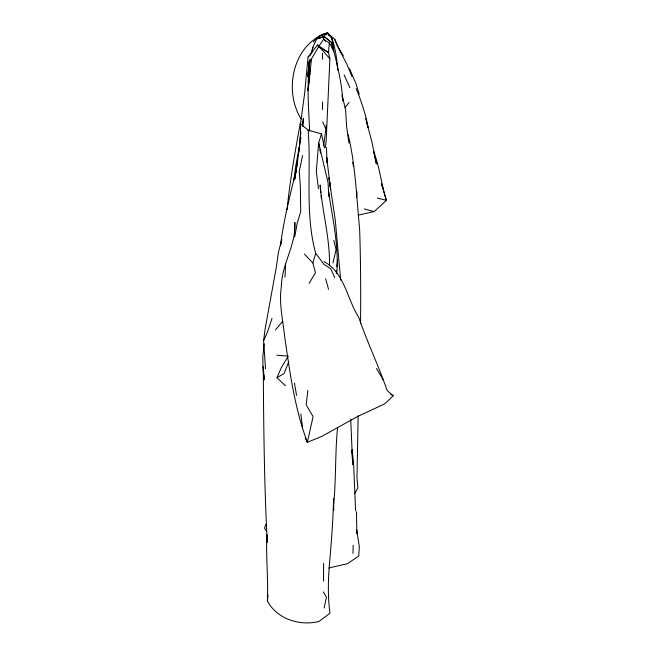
<?xml version="1.0" encoding="UTF-8"?>
<svg xmlns="http://www.w3.org/2000/svg" width="656" height="656" viewBox="0 0 656 656"><rect width="100%" height="100%" fill="white"/><g stroke="black" fill="none" stroke-linecap="round" stroke-linejoin="round"><path stroke-width="0.98" d="M323.58 581.134L323.556 563.397M333.724 510.368L333.576 498.478C333.174 517.625 331.756 536.797 330.189 555.886C328.287 574.976 327.385 594.197 329.96 613.286L318.832 621.519C299.759 626.209 276.947 619.059 267.443 601.06C268.329 578.863 265.893 556.698 266.844 534.517L267.263 542.25C264.179 483.816 263.655 425.236 263.253 366.704L263.409 368.729M360.554 323.687C360.833 292.133 360.702 260.555 359.627 229.001C356.536 197.505 355.585 165.558 348.164 134.685M287.082 209.6C289.903 180.621 295.061 151.856 300.3 123.156M322.432 109.585L322.588 101.951M336.807 273.093C338.988 245.418 332.379 218.022 328.492 190.765L328.836 196.316L328.025 182.409L318.668 142.819L321.506 133.939L308.123 130.126L300.497 123.877L304.581 93.865L308.058 57.039L317.553 44.985L328.492 52.611L329.894 58.696L326.13 141.286L325.45 147.485L324.499 147.871L321.506 133.939M352.969 553.434L353.19 545.218M326.868 34.907L325.351 33.579L323.547 39.18L329.312 43.042L328.492 52.611L322.727 49.241M358.151 415.814L356.971 477.396L357.873 487.875L354.732 493.583M294.437 232.691L294.847 222.458C296.209 245.188 281.432 264.516 281.334 286.926C278.792 303.318 282.949 319.939 284.622 336.249C289.772 372.059 294.634 408.139 307.344 442.283L321.366 436.609L357.823 416.388L384.769 403.858L393.206 395.781L387.106 390.468C378.594 365.671 367.196 342.194 358.775 317.373C346.958 299.152 344.736 272.666 323.957 261.588M285.032 277.07L285.598 264.065M302.834 126.583L303.343 118.539L302.752 124.287M300.013 142.524L300.727 132.168L300.243 139.523M337.569 427.614C335.003 453.157 336.208 478.765 333.642 504.308M356.552 197.686L356.979 191.691M310.075 59.827C306.557 83.402 308.599 107.33 309.64 131.036M307.935 90.643L310.378 67.576L309.968 71.586M267.443 601.06L267.951 595.131M264.073 343.916L262.794 357.323L262.974 368.459L264.278 379.873L263.646 371.772M309.78 73.595L309.099 80.622L311.559 58.482M310.116 59.868L308.623 69.06M297.635 160.982L294.839 178.998C297.43 160.728 301.063 142.401 300.497 123.877M307.877 390.459L306.18 404.777L313.092 416.609L307.344 442.283L305.237 438.142M336.799 266.607L337.594 259.866M309.378 60.983L307.738 76.58L309.378 61.074L309.042 63.05L318.611 46.838L317.553 44.985L329.894 58.696M323.654 145.706L326.311 125.157M265.5 368.779L263.622 340.628L264.999 329.714L276.389 266.73L278.497 251.871L281.785 239.563L281.408 241.326M293.773 180.826L295.881 165.189L300.136 142.295M308.008 90.069L309.452 79.688M294.7 236.939L297.143 223.524L300.727 211.667L300.333 185.779L299.243 171.396L302.58 155.554M311.666 51.963L311.272 53.931L312.896 47.265L316.807 38.72L324.154 36.523L332.887 43.583L333.773 51.685L331.501 42.255C336.52 61.516 341.604 81.057 342.899 100.983L342.104 96.071M310.108 59.581L308.746 66.24L309.476 62.779M281.03 243.089L280.473 245.746C283.622 219.998 290.223 194.799 296.282 169.617M311.616 53.079L312.896 47.265M324.121 607.973L326.491 597.198L323.301 591.901M332.961 262.949L336.061 249.649L333.797 240.449M309.132 283.351L315.462 272.748L312.855 262.982L315.667 253.29C304.704 213.134 311.436 171.068 308.123 130.126M272.019 318.39L267.492 332.043L263.622 340.628M265.934 524.349L264.491 528.154L266.648 531.434M288.771 361.792L284.032 373.567L277.012 377.7L285.409 385.761M277.012 377.7L281.153 367.942L288.271 356.118L276.873 355.216M319.037 46.043L323.547 39.18L325.589 41.344M337.684 70.258C336.905 59.015 335.364 47.65 331.526 37.007L332.887 43.583L324.154 36.523L315.798 39.376L316.741 37.72L325.351 33.579L322.965 35.26M313.404 41.992L316.741 37.72M344.982 107.723L349.148 102.492M275.536 329.829L282.728 321.243M358.25 215.119L374.125 211.585L386.392 200.383L381.497 183.729M308.058 57.039L310.518 54.989M315.798 39.376L316.807 38.72M319.857 35.604L327.459 32.8L334.79 39.401L340.12 51.357L346.844 64.05L351.928 76.465M328.82 567.989L347.664 563.619L358.758 555.944L359.291 546.505L356.602 529.474M377.266 198.063L386.392 200.383C381.218 184.344 379.873 167.329 373.633 151.585L376.429 164.033L371.895 141.852L365.695 118.49M364.236 208.952L374.125 211.585M390.607 394.313L393.206 395.781M318.611 46.838L321.079 48.282M331.723 47.847L333.773 50.02L329.312 43.042M304.417 254.044L312.855 262.982M315.667 253.29L323.99 264.36L330.829 268.853L334.732 277.619M330.608 37.302L327.459 32.8C293.076 43.673 283.146 90.167 301.112 119.023M336.872 45.018L343.326 55.785M376.495 368.483L383.104 379.594M344.121 74.841L349.919 87.797M322.654 121.778L325.663 128.543M349.55 68.724L356.003 83.681L359.283 94.177M356.159 88.527C361.194 101.131 365.777 114.005 368.016 127.42L366.45 121.499M381.423 183.836L382.817 187.534M334.79 39.401L336.52 44.083M328.016 33.571L328.656 35.375M325.638 278.825L328.582 289.337M352.551 162.393L353.584 166.173M331.526 37.007L332.174 39.549M342.03 95.071L345.589 109.634L346.589 126.296L348.943 143.074M319.521 147.502L318.668 142.819L316.307 171.38L318.48 188.789M319.857 149.371L320.538 153.119M294.446 383.137L296.569 395.412M328.984 178.022L335.282 220.129L340.669 280.169M328.976 178.038L330.673 189.543L326.68 157.678L327.106 162.688L326.475 147.715M352.051 449.95L352.69 464.514L352.051 449.95L353.527 461.717L355.601 510.942M300.883 413.92L302.572 427.909M320.833 192.749L320.12 185.041C322.408 212.093 330.025 238.538 329.501 265.754M321.104 195.644L321.366 198.538M356.511 529.466L356.88 533.517L356.454 511.893M322.416 53.292L322.637 59.237M336.348 270.461L336.438 273.322M350.722 419.332L352.19 453.411M300.792 137.588L300.546 139.449L300.792 137.588M299.464 147.206L298.931 151.142L299.48 147.206"/></g></svg>
